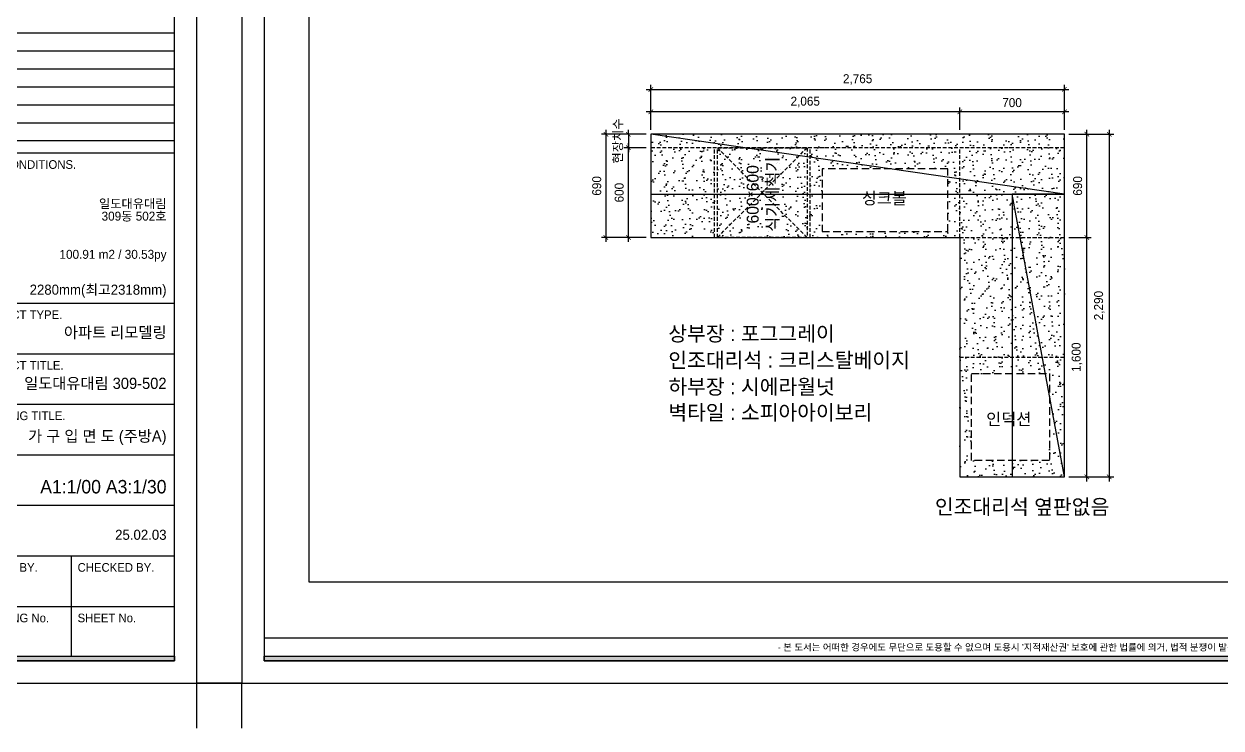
# Model space of a CAD drawing. Header units: inches. Extents: x 180277 to 249577, y 30223 to 92457.
# Drawn here: x 235221 to 243224, y 60556 to 65263 of the extents above; entities that cross this region are included whole.
import ezdxf
from ezdxf.enums import TextEntityAlignment as Align

# ---------------------------------------------------------------- set-up
doc = ezdxf.new("R2010")
doc.units = ezdxf.units.IN
doc.header["$LTSCALE"] = 50
doc.header["$MEASUREMENT"] = 0
doc.header["$PDSIZE"] = 700.071425
doc.linetypes.add('DASHED', pattern=[0.75, 0.5, -0.25])
doc.linetypes.add('DASHEDX2', pattern=[1.5, 1, -0.5])
for name, color, linetype in [('0-ELC TEXT', 7, 'Continuous'), ('03-WAL NEW', 3, 'Continuous'), ('06-FUR', 6, 'Continuous'), ('07-DIM WAL', 5, 'Continuous'), ('F-SYM', 7, 'Continuous'), ('FORM(YOURNAME)-11', 1, 'Continuous'), ('FORM(YOURNAME)-11 @ 1', 1, 'Continuous'), ('FUR', 8, 'DASHED')]:
    doc.layers.add(name, color=color, linetype=linetype)
doc.styles.add('HY 울릉도 L', font='')
doc.styles.add('YOURNAME', font='HY울릉도M.TTF')
doc.styles.add('코레일둥고', font='Korail_Round_Gothic_Medium.ttf')
doc.styles.get('HY 울릉도 L').set_extended_font_data('HY울릉도L')
doc.dimstyles.new('30', dxfattribs={"dimscale": 30, "dimtxt": 2, "dimasz": 1, "dimexe": 1, "dimexo": 1, "dimgap": 1, "dimtad": 1, "dimdec": 0, "dimrnd": 0.05, "dimdsep": 46, "dimlunit": 6, "dimtxsty": 'HY 울릉도 L', "dimblk": 'ARCHTICK', "dimcen": 2.5, "dimdle": 1, "dimclrd": 133, "dimclre": 133, "dimclrt": 30, "dimadec": 0, "dimazin": 0, "dimtfac": 1, "dimtdec": 0, "dimtix": 1, "dimtmove": 2, "dimatfit": 3, "dimldrblk": 'ARCHTICK', "dimfxl": 0, "dimlwd": -1, "dimlwe": -1, "dimarcsym": 0})

# ---------------------------------------------------------------- blocks, each defined once
blk = doc.blocks.new('FORM-PLAN')
at = {"layer": 'FORM(YOURNAME)-11'}
h = blk.add_hatch(color=256, dxfattribs=at)
h.dxf.hatch_style = 1
h.paths.add_polyline_path([(-71444, 55115), (10556, 55115), (10556, 54915), (-71444, 54915)])
h.paths.add_polyline_path([(-71444, -2085), (10556, -2085), (10556, -2285), (-71444, -2285)])
at = {"layer": 'Defpoints', "color": 158}
for p, q in [((1346, 25693), (10556, 25693)), ((1346, 24893), (10556, 24893)), ((1346, 24093), (10556, 24093)), ((1346, 23293), (10556, 23293)), ((1346, 22493), (10556, 22493)), ((1346, 21693), (10556, 21693)), ((1346, 20893), (10556, 20893)), ((1346, -1285), (-71444, -1285))]:
    blk.add_line(p, q, dxfattribs=at)
for points in [[(-71444, -2285), (10556, -2285), (10556, 55115), (-71444, 55115)], [(-69444, 53115), (-64, 53115), (-64, 1215), (-69444, 1215)]]:
    blk.add_lwpolyline(points, close=True, dxfattribs=at)
at = {"layer": 'Defpoints', "color": 1}
for points in [[(-72444, -5285), (-72444, -3285), (-74444, -3285)], [(11556, -5285), (11556, -3285), (13556, -3285)]]:
    blk.add_lwpolyline(points, dxfattribs=at)
at = {"layer": 'FORM(YOURNAME)-11', "color": 14}
for p, q in [((1346, 20344), (10556, 20344)), ((1346, 13651), (10556, 13651)), ((1346, 11398), (10556, 11398)), ((1346, 9146), (10556, 9146)), ((1346, 6893), (10556, 6893)), ((1346, 4641), (10556, 4641)), ((1346, 2388), (10556, 2388)), ((5951, 2388), (5951, -2085)), ((1346, 136), (10556, 136))]:
    blk.add_line(p, q, dxfattribs=at)
at = {"layer": 'FORM(YOURNAME)-11', "color": 250}
blk.add_lwpolyline([(-72444, -3285), (11556, -3285), (11556, 56115), (-72444, 56115)], close=True, dxfattribs=at)
at = {"layer": 'FORM(YOURNAME)-11'}
blk.add_lwpolyline([(-71444, -2085), (10556, -2085), (10556, -2285), (-71444, -2285)], close=True, dxfattribs=at)
at = {"layer": 'FORM(YOURNAME)-11', "color": 14, "style": 'YOURNAME'}
for s, height, p in [('SITE CONDITIONS.', 386.14, (1603, 19829)), ('PROJECT TYPE.', 386.14, (1603, 13136)), ('PROJECT TITLE.', 386.14, (1603, 10883)), ('DRAWING TITLE.', 386.14, (1603, 8631)), ('DRAWN BY.', 386.1, (1603, 1873)), ('CHECKED BY.', 386.14, (6240, 1873)), ('DRAWING No.', 386.14, (1603, -379)), ('SHEET No.', 386.1, (6240, -379))]:
    blk.add_text(s, height=height, dxfattribs=at).set_placement(p, align=Align.MIDDLE_LEFT)
at = {"layer": 'FORM(YOURNAME)-11', "color": 1, "style": 'YOURNAME'}
blk.add_text("- 본 도서는 어떠한 경우에도 무단으로 도용할 수 없으며 도용시 '지적재산권' 보호에 관한 법률에 의거, 법적 분쟁이 발생합니다.  또한 본 도서에 관한 모든 저작권은 당사에 있습니다. -", height=300, dxfattribs=at).set_placement((-32990, -1685), align=Align.MIDDLE_CENTER)
at = {"layer": 'FORM(YOURNAME)-11', "color": 3, "style": 'YOURNAME'}
for tag, height, p in [('1', 450, (9905, 18188)), ('2', 450, (9905, 17544)), ('3', 450, (9905, 16257)), ('4', 450, (9905, 14326)), ('5', 515, (9905, 12009)), ('6', 515, (9905, 9757)), ('7', 515, (9905, 7504)), ('8', 515, (9905, 5252)), ('9', 515, (9905, 2999)), ('10', 515, (5655, 811)), ('11', 515, (9905, 747)), ('12', 515, (5655, -1441)), ('13', 515, (9905, -1441))]:
    blk.add_attdef(tag, text='', height=height, dxfattribs=at).set_placement(p, align=Align.MIDDLE_RIGHT)
blk = doc.blocks.new('*U464')
at = {"layer": 'F-SYM'}
ref = blk.add_blockref('FORM-PLAN', (234643.3, 61348.8), dxfattribs=dict(at, xscale=0.15, yscale=0.15, zscale=0.15))
ref.add_attrib('4', '2280mm(최고2318mm)', dxfattribs={"layer": 'FORM(YOURNAME)-11 @ 1', "color": 3, "height": 67.5, "style": 'YOURNAME'}).set_placement((236174, 63486.5), align=Align.MIDDLE_RIGHT)
ref.add_attrib('3', '100.91 m2 / 30.53py', dxfattribs={"layer": 'FORM(YOURNAME)-11 @ 1', "color": 3, "height": 60, "style": 'YOURNAME'}).set_placement((236174, 63722.7), align=Align.MIDDLE_RIGHT)
ref.add_attrib('2', '309동 502호', dxfattribs={"layer": 'FORM(YOURNAME)-11 @ 1', "color": 3, "height": 60, "style": 'YOURNAME'}).set_placement((236174, 63978), align=Align.MIDDLE_RIGHT)
ref.add_attrib('1', '일도대유대림', dxfattribs={"layer": 'FORM(YOURNAME)-11 @ 1', "color": 3, "height": 60, "style": 'YOURNAME'}).set_placement((236174, 64061.6), align=Align.MIDDLE_RIGHT)
ref.add_attrib('5', '아파트 리모델링', dxfattribs={"layer": 'FORM(YOURNAME)-11 @ 1', "color": 3, "height": 75, "style": 'YOURNAME'}).set_placement((236174, 63200.8), align=Align.MIDDLE_RIGHT)
ref.add_attrib('6', '일도대유대림 309-502', dxfattribs={"layer": 'FORM(YOURNAME)-11 @ 1', "color": 3, "height": 75, "style": 'YOURNAME'}).set_placement((236174, 62860.4), align=Align.MIDDLE_RIGHT)
ref.add_attrib('7', '가 구 입 면 도 (주방A)', dxfattribs={"layer": 'FORM(YOURNAME)-11 @ 1', "color": 3, "height": 75, "style": 'YOURNAME'}).set_placement((236174, 62507.7), align=Align.MIDDLE_RIGHT)
ref.add_attrib('8', 'A1:1/00 A3:1/30', dxfattribs={"layer": 'FORM(YOURNAME)-11 @ 1', "color": 3, "height": 90, "style": 'YOURNAME'}).set_placement((236174, 62169.4), align=Align.MIDDLE_RIGHT)
ref.add_attrib('9', '25.02.03', dxfattribs={"layer": 'FORM(YOURNAME)-11 @ 1', "color": 3, "height": 67.5, "style": 'YOURNAME'}).set_placement((236174, 61848), align=Align.MIDDLE_RIGHT)
blk = doc.blocks.new('*U465')
at = {"layer": 'F-SYM', "xscale": 0.15, "yscale": 0.15, "zscale": 0.15}
blk.add_blockref('FORM-PLAN', (247543.3, 61348.8), dxfattribs=at)
blk = doc.blocks.new('_ArchTick')
at = {"color": 0, "linetype": 'ByBlock', "const_width": 0.15}
blk.add_lwpolyline([(-0.5, -0.5), (0.5, 0.5)], dxfattribs=at)
blk = doc.blocks.new('*D378')
at = {"layer": '07-DIM WAL', "color": 133}
for p, q in [((239411.6, 64555.2), (239411.6, 64855.2)), ((242176.6, 64555.2), (242176.6, 64855.2)), ((239381.6, 64825.2), (242206.6, 64825.2))]:
    blk.add_line(p, q, dxfattribs=at)
at = {"layer": 'Defpoints', "color": 0}
for p in [(242176.6, 64825.2), (239411.6, 64525.2), (242176.6, 64525.2)]:
    blk.add_point(p, dxfattribs=at)
at = {"layer": '07-DIM WAL', "color": 133, "xscale": 30, "yscale": 30, "zscale": 30, "rotation": 180}
blk.add_blockref('_ArchTick', (239411.6, 64825.2), dxfattribs=at)
at = {"layer": '07-DIM WAL', "color": 133, "xscale": 30, "yscale": 30, "zscale": 30}
blk.add_blockref('_ArchTick', (242176.6, 64825.2), dxfattribs=at)
at = {"layer": '07-DIM WAL', "color": 30, "insert": (240794.1, 64891.1), "char_height": 60, "attachment_point": 5, "style": 'HY 울릉도 L'}
blk.add_mtext('2,765', dxfattribs=at)
blk = doc.blocks.new('*D379')
at = {"layer": '07-DIM WAL', "color": 133}
for p, q in [((242206.6, 64675.2), (241446.6, 64675.2)), ((241476.6, 64555.2), (241476.6, 64705.2)), ((242176.6, 64555.2), (242176.6, 64705.2))]:
    blk.add_line(p, q, dxfattribs=at)
at = {"layer": 'Defpoints', "color": 0}
for p in [(241476.6, 64675.2), (241476.6, 64525.2), (242176.6, 64525.2)]:
    blk.add_point(p, dxfattribs=at)
at = {"layer": '07-DIM WAL', "color": 133, "xscale": 30, "yscale": 30, "zscale": 30, "rotation": 180}
blk.add_blockref('_ArchTick', (241476.6, 64675.2), dxfattribs=at)
at = {"layer": '07-DIM WAL', "color": 133, "xscale": 30, "yscale": 30, "zscale": 30}
blk.add_blockref('_ArchTick', (242176.6, 64675.2), dxfattribs=at)
at = {"layer": '07-DIM WAL', "color": 30, "insert": (241826.6, 64736.5), "char_height": 60, "attachment_point": 5, "style": 'HY 울릉도 L'}
blk.add_mtext('700', dxfattribs=at)
blk = doc.blocks.new('*D380')
at = {"layer": '07-DIM WAL', "color": 133}
for p, q in [((241506.6, 64675.2), (239381.6, 64675.2)), ((239411.6, 64555.2), (239411.6, 64705.2)), ((241476.6, 64555.2), (241476.6, 64705.2))]:
    blk.add_line(p, q, dxfattribs=at)
at = {"layer": 'Defpoints', "color": 0}
for p in [(239411.6, 64675.2), (239411.6, 64525.2), (241476.6, 64525.2)]:
    blk.add_point(p, dxfattribs=at)
at = {"layer": '07-DIM WAL', "color": 133, "xscale": 30, "yscale": 30, "zscale": 30, "rotation": 180}
blk.add_blockref('_ArchTick', (239411.6, 64675.2), dxfattribs=at)
at = {"layer": '07-DIM WAL', "color": 133, "xscale": 30, "yscale": 30, "zscale": 30}
blk.add_blockref('_ArchTick', (241476.6, 64675.2), dxfattribs=at)
at = {"layer": '07-DIM WAL', "color": 30, "insert": (240444.1, 64741.1), "char_height": 60, "attachment_point": 5, "style": 'HY 울릉도 L'}
blk.add_mtext('2,065', dxfattribs=at)
blk = doc.blocks.new('*D381')
at = {"layer": '07-DIM WAL', "color": 133}
for p, q in [((242206.6, 64525.2), (242506.6, 64525.2)), ((242476.6, 64555.2), (242476.6, 62205.2)), ((242206.6, 62235.2), (242506.6, 62235.2))]:
    blk.add_line(p, q, dxfattribs=at)
at = {"layer": 'Defpoints', "color": 0}
for p in [(242176.6, 64525.2), (242176.6, 62235.2), (242476.6, 62235.2)]:
    blk.add_point(p, dxfattribs=at)
at = {"layer": '07-DIM WAL', "color": 133, "xscale": 30, "yscale": 30, "zscale": 30}
for p, rotation in [((242476.6, 64525.2), 90), ((242476.6, 62235.2), 270)]:
    blk.add_blockref('_ArchTick', p, dxfattribs=dict(at, rotation=rotation))
at = {"layer": '07-DIM WAL', "color": 30, "insert": (242410.6, 63380.2), "char_height": 60, "attachment_point": 5, "rotation": 90, "style": 'HY 울릉도 L'}
blk.add_mtext('2,290', dxfattribs=at)
blk = doc.blocks.new('*D382')
at = {"layer": '07-DIM WAL', "color": 133}
for p, q in [((242206.6, 63835.2), (242356.6, 63835.2)), ((242326.6, 62205.2), (242326.6, 63865.2)), ((242206.6, 62235.2), (242356.6, 62235.2))]:
    blk.add_line(p, q, dxfattribs=at)
at = {"layer": 'Defpoints', "color": 0}
for p in [(242176.6, 63835.2), (242326.6, 63835.2), (242176.6, 62235.2)]:
    blk.add_point(p, dxfattribs=at)
at = {"layer": '07-DIM WAL', "color": 133, "xscale": 30, "yscale": 30, "zscale": 30}
for p, rotation in [((242326.6, 63835.2), 90), ((242326.6, 62235.2), 270)]:
    blk.add_blockref('_ArchTick', p, dxfattribs=dict(at, rotation=rotation))
at = {"layer": '07-DIM WAL', "color": 30, "insert": (242260.7, 63035.2), "char_height": 60, "attachment_point": 5, "rotation": 90, "style": 'HY 울릉도 L'}
blk.add_mtext('1,600', dxfattribs=at)
blk = doc.blocks.new('*D383')
at = {"layer": '07-DIM WAL', "color": 133}
for p, q in [((242206.6, 64525.2), (242356.6, 64525.2)), ((242326.6, 63805.2), (242326.6, 64555.2)), ((242206.6, 63835.2), (242356.6, 63835.2))]:
    blk.add_line(p, q, dxfattribs=at)
at = {"layer": 'Defpoints', "color": 0}
for p in [(242176.6, 64525.2), (242326.6, 64525.2), (242176.6, 63835.2)]:
    blk.add_point(p, dxfattribs=at)
at = {"layer": '07-DIM WAL', "color": 133, "xscale": 30, "yscale": 30, "zscale": 30}
for p, rotation in [((242326.6, 64525.2), 90), ((242326.6, 63835.2), 270)]:
    blk.add_blockref('_ArchTick', p, dxfattribs=dict(at, rotation=rotation))
at = {"layer": '07-DIM WAL', "color": 30, "insert": (242265.3, 64180.2), "char_height": 60, "attachment_point": 5, "rotation": 90, "style": 'HY 울릉도 L'}
blk.add_mtext('690', dxfattribs=at)
blk = doc.blocks.new('*D384')
at = {"layer": '07-DIM WAL', "color": 133}
for p, q in [((239381.6, 64525.2), (239081.6, 64525.2)), ((239111.6, 64555.2), (239111.6, 63805.2)), ((239381.6, 63835.2), (239081.6, 63835.2))]:
    blk.add_line(p, q, dxfattribs=at)
at = {"layer": 'Defpoints', "color": 0}
for p in [(239411.6, 64525.2), (239111.6, 63835.2), (239411.6, 63835.2)]:
    blk.add_point(p, dxfattribs=at)
at = {"layer": '07-DIM WAL', "color": 133, "xscale": 30, "yscale": 30, "zscale": 30}
for p, rotation in [((239111.6, 64525.2), 90), ((239111.6, 63835.2), 270)]:
    blk.add_blockref('_ArchTick', p, dxfattribs=dict(at, rotation=rotation))
at = {"layer": '07-DIM WAL', "color": 30, "insert": (239050.3, 64180.2), "char_height": 60, "attachment_point": 5, "rotation": 90, "style": 'HY 울릉도 L'}
blk.add_mtext('690', dxfattribs=at)
blk = doc.blocks.new('*D385')
at = {"layer": '07-DIM WAL', "color": 133}
for p, q in [((239381.6, 64435.2), (239231.6, 64435.2)), ((239261.6, 63805.2), (239261.6, 64465.2)), ((239381.6, 63835.2), (239231.6, 63835.2))]:
    blk.add_line(p, q, dxfattribs=at)
at = {"layer": 'Defpoints', "color": 0}
for p in [(239261.6, 64435.2), (239411.6, 64435.2), (239411.6, 63835.2)]:
    blk.add_point(p, dxfattribs=at)
at = {"layer": '07-DIM WAL', "color": 133, "xscale": 30, "yscale": 30, "zscale": 30}
for p, rotation in [((239261.6, 64435.2), 90), ((239261.6, 63835.2), 270)]:
    blk.add_blockref('_ArchTick', p, dxfattribs=dict(at, rotation=rotation))
at = {"layer": '07-DIM WAL', "color": 30, "insert": (239200.4, 64135.2), "char_height": 60, "attachment_point": 5, "rotation": 90, "style": 'HY 울릉도 L'}
blk.add_mtext('600', dxfattribs=at)
blk = doc.blocks.new('*D386')
at = {"layer": '07-DIM WAL', "color": 133}
for p, q in [((239381.6, 64525.2), (239231.6, 64525.2)), ((239261.6, 64525.2), (239261.6, 64555.2)), ((239261.6, 64525.2), (239261.6, 64435.2)), ((239381.6, 64435.2), (239231.6, 64435.2)), ((239261.6, 64435.2), (239261.6, 64405.2))]:
    blk.add_line(p, q, dxfattribs=at)
at = {"layer": 'Defpoints', "color": 0}
for p in [(239411.6, 64525.2), (239261.6, 64435.2), (239411.6, 64435.2)]:
    blk.add_point(p, dxfattribs=at)
at = {"layer": '07-DIM WAL', "color": 133, "xscale": 30, "yscale": 30, "zscale": 30}
for p, rotation in [((239261.6, 64525.2), 270), ((239261.6, 64435.2), 90)]:
    blk.add_blockref('_ArchTick', p, dxfattribs=dict(at, rotation=rotation))
at = {"layer": '07-DIM WAL', "color": 30, "insert": (239193.8, 64480.2), "char_height": 60, "attachment_point": 5, "rotation": 90, "style": 'HY 울릉도 L'}
blk.add_mtext('현장치수', dxfattribs=at)

msp = doc.modelspace()

# ---------------------------------------------------------------- hatches: boundary and pattern name
at = {"layer": '03-WAL NEW'}
h = msp.add_hatch(dxfattribs=at)
h.set_pattern_fill('AR-SAND', color=8, scale=50, angle=90)
h.set_pattern_definition([(127.5, (306217.67, -178949.96), (-96.341188, -3.149668), [0, -76, 0, -85, 0, -81.25]), (97.5, (306217.67, -178949.96), (-141.1073, 88.488835), [0, -41, 0, -68.5, 0, -26.25]), (57.5, (306217.67, -179011.46), (-0.282953, 155.707093), [0, -25, 0, -90, 0, -117.5]), (47.5, (306217.67, -179011.46), (-43.88378, 150.30633), [0, -12.5, 0, -59, 0, -67.5])])
h.paths.add_polyline_path([(239411.6, 64525.2), (239411.6, 63835.2), (241476.6, 63835.2), (241476.6, 62235.2), (242176.6, 62235.2), (242176.6, 64525.2)])
h.paths.add_polyline_path([(240556.6, 63875.2), (241396.6, 63875.2), (241396.6, 64295.2), (240556.6, 64295.2)], flags=16)
h.paths.add_polyline_path([(242076.6, 62925.2), (242076.6, 62345.2), (241556.6, 62345.2), (241556.6, 62925.2)], flags=16)

# ---------------------------------------------------------------- linework, layer by layer
at = {"layer": '06-FUR'}
for p, q in [((242176.6, 64125.2), (239411.6, 64525.2)), ((242176.6, 62235.2), (241826.6, 64125.2))]:
    msp.add_line(p, q, dxfattribs=at)
for points in [[(242176.6, 64525.2), (239411.6, 64525.2), (239411.6, 64125.2), (242176.6, 64125.2)], [(242176.6, 62235.2), (242176.6, 64125.2), (241826.6, 64125.2), (241826.6, 62235.2)]]:
    msp.add_lwpolyline(points, close=True, dxfattribs=at)
msp.add_lwpolyline([(239411.6, 64525.2), (239411.6, 63835.2), (241476.6, 63835.2), (241476.6, 62235.2), (242176.6, 62235.2), (242176.6, 64525.2), (239411.6, 64525.2)], dxfattribs=at)
at = {"layer": '06-FUR', "color": 7, "linetype": 'DASHEDX2'}
for points in [[(240556.6, 63875.2), (241396.6, 63875.2), (241396.6, 64295.2), (240556.6, 64295.2)], [(242076.6, 62925.2), (242076.6, 62345.2), (241556.6, 62345.2), (241556.6, 62925.2)]]:
    msp.add_lwpolyline(points, close=True, dxfattribs=at)
at = {"layer": 'FUR'}
for p, q in [((242176.6, 64435.2), (239411.6, 64435.2)), ((239836.6, 63835.2), (239836.6, 64435.2)), ((239856.6, 63835.2), (240456.6, 64435.2)), ((240456.6, 63835.2), (239856.6, 64435.2)), ((240476.6, 63835.2), (240476.6, 64435.2)), ((241476.6, 63835.2), (241476.6, 64435.2)), ((241476.6, 63835.2), (242176.6, 63835.2)), ((241476.6, 63035.2), (242176.6, 63035.2))]:
    msp.add_line(p, q, dxfattribs=at)
msp.add_lwpolyline([(239856.6, 63835.2), (239856.6, 64435.2), (240456.6, 64435.2), (240456.6, 63835.2)], close=True, dxfattribs=at)

# ---------------------------------------------------------------- block references
at = {"layer": '07-DIM WAL'}
for name in ['*U464', '*U465']:
    msp.add_blockref(name, (0, 0), dxfattribs=at)

# ---------------------------------------------------------------- texts
at = {"layer": '0-ELC TEXT', "color": 140, "style": '코레일둥고'}
for s, p in [('상부장 : 포그그레이', (239528.6, 63142.8)), ('인조대리석 : 크리스탈베이지', (239528.6, 62965.2)), ('하부장 : 시에라월넛', (239528.6, 62787.6)), ('벽타일 : 소피아아이보리', (239528.6, 62615.1)), ('인조대리석 옆판없음', (241310.9, 61985.2))]:
    msp.add_text(s, height=100, dxfattribs=at).set_placement(p)
at = {"layer": '06-FUR', "color": 7, "linetype": 'DASHEDX2', "style": '코레일둥고'}
for s, p in [('식기세척기', (240264.3, 63873.2)), ('600*600', (240132.6, 63929))]:
    msp.add_text(s, height=80, rotation=90, dxfattribs=at).set_placement(p)
for s, p in [('싱크볼', (240822, 64057.6)), ('인덕션', (241653.9, 62581.7))]:
    msp.add_text(s, height=80, dxfattribs=at).set_placement(p)

# ---------------------------------------------------------------- dimensions: what is measured, and where the dimension line sits
at = {"layer": '07-DIM WAL'}
for base, p1, p2, picture, middle in [((242176.6, 64825.2), (239411.6, 64525.2), (242176.6, 64525.2), '*D378', (240794.1, 64891.1)), ((239411.6, 64675.2), (241476.6, 64525.2), (239411.6, 64525.2), '*D380', (240444.1, 64741.1)), ((241476.6, 64675.2), (242176.6, 64525.2), (241476.6, 64525.2), '*D379', (241826.6, 64736.5))]:
    dim = msp.add_linear_dim(base=base, p1=p1, p2=p2, dimstyle='30', override={"dimfxl": 1.25}, dxfattribs=at)
    dim.commit()
    dim.dimension.update_dxf_attribs({"geometry": picture, "text_midpoint": middle})
dim = msp.add_linear_dim(base=(239261.6, 64435.2), p1=(239411.6, 64525.2), p2=(239411.6, 64435.2), angle=90, text='현장치수', dimstyle='30', override={"dimfxl": 1.25}, dxfattribs=at)
dim.commit()
dim.dimension.update_dxf_attribs({"geometry": '*D386', "text_midpoint": (239193.8, 64480.2)})
for base, p1, p2, picture, middle in [((239111.6, 63835.2), (239411.6, 64525.2), (239411.6, 63835.2), '*D384', (239050.3, 64180.2)), ((242476.6, 62235.2), (242176.6, 64525.2), (242176.6, 62235.2), '*D381', (242410.6, 63380.2)), ((242326.6, 64525.2), (242176.6, 63835.2), (242176.6, 64525.2), '*D383', (242265.3, 64180.2)), ((239261.6, 64435.2), (239411.6, 63835.2), (239411.6, 64435.2), '*D385', (239200.4, 64135.2)), ((242326.6, 63835.2), (242176.6, 62235.2), (242176.6, 63835.2), '*D382', (242260.7, 63035.2))]:
    dim = msp.add_linear_dim(base=base, p1=p1, p2=p2, angle=90, dimstyle='30', override={"dimfxl": 1.25}, dxfattribs=at)
    dim.commit()
    dim.dimension.update_dxf_attribs({"geometry": picture, "text_midpoint": middle})

doc.saveas('drawing.dxf')
